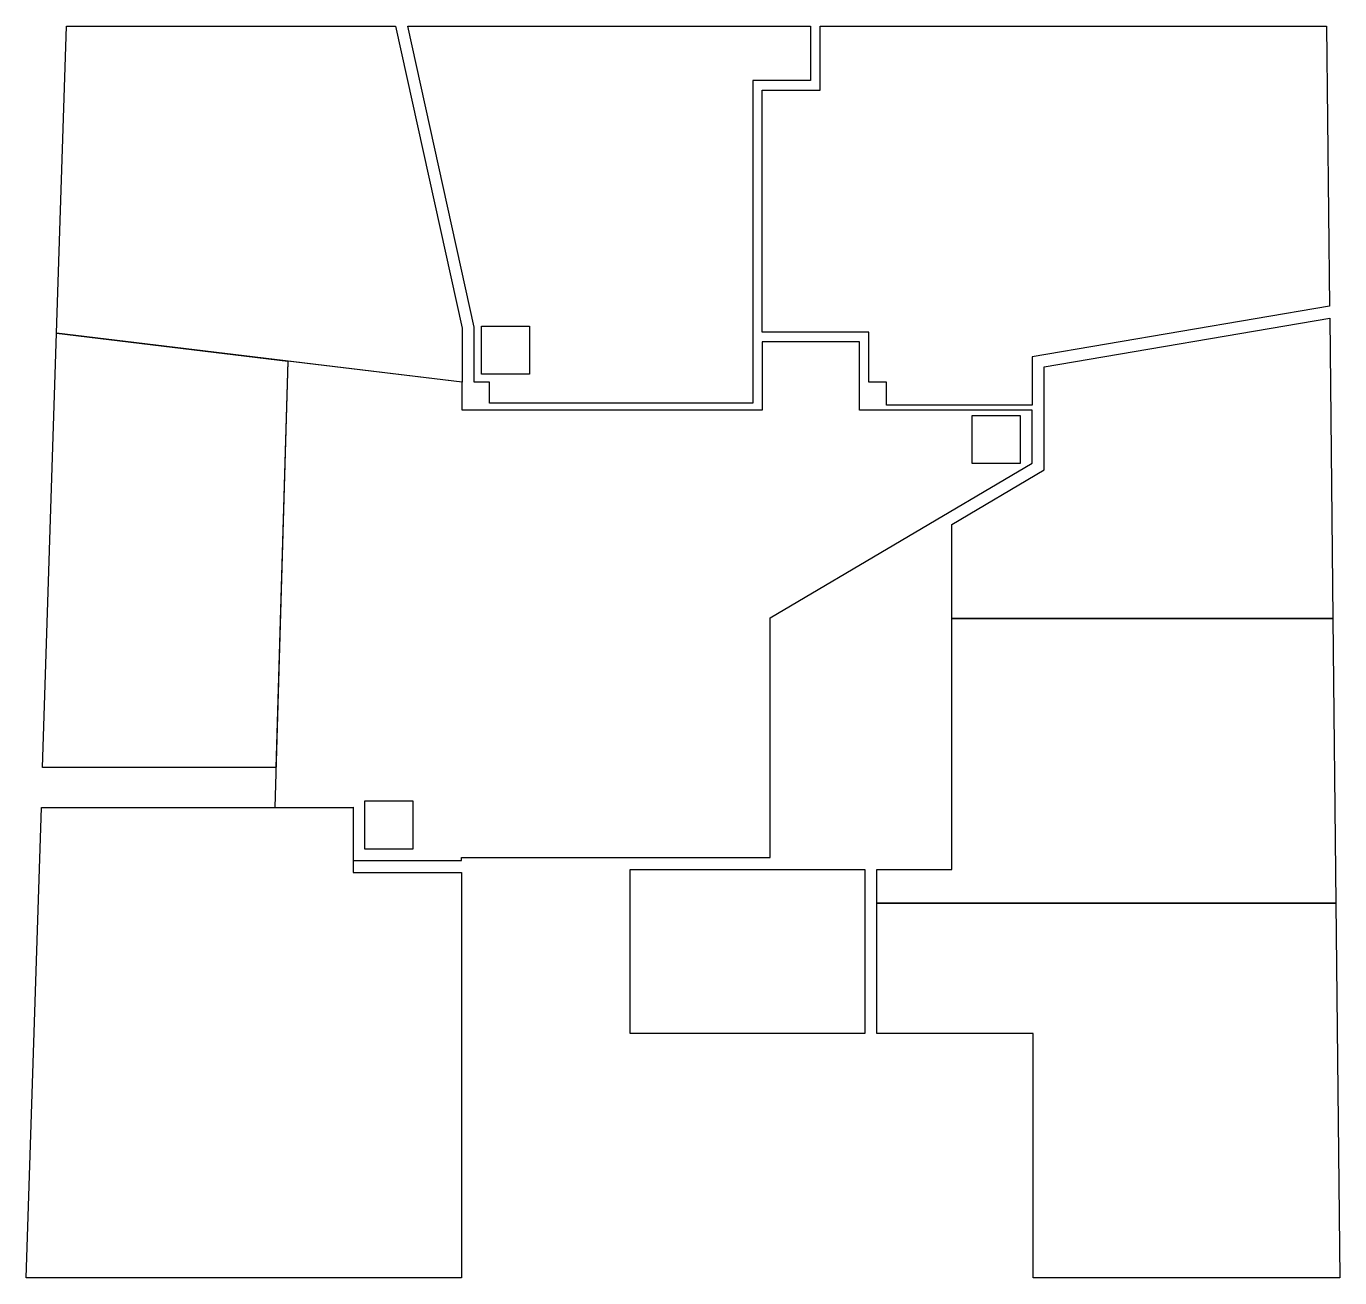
# Model space of a CAD drawing. Header units: metres. Extents: x 24217 to 40638, y 1103 to 16740.
import ezdxf

# ---------------------------------------------------------------- set-up
doc = ezdxf.new("R2010")
doc.units = ezdxf.units.M
doc.layers.add('AREE LEONARDO', color=5, linetype='Continuous')

msp = doc.modelspace()

# ---------------------------------------------------------------- linework, layer by layer
at = {"layer": 'AREE LEONARDO', "color": 5}
for points in [[(24720, 16740), (28834, 16740), (29667, 12967), (29667, 12293), (24597, 12906), (24720, 16740)], [(28986, 16740), (34022, 16740), (34022, 16063), (33299, 16063), (33299, 12029), (30007, 12029), (30007, 12295), (29817, 12295), (29817, 12979), (28986, 16740)], [(34142, 16740), (40474, 16740), (40511, 13243), (36794, 12610), (36794, 12004), (34973, 12004), (34973, 12295), (34753, 12295), (34753, 12918), (33419, 12918), (33419, 15943), (34142, 15943), (34142, 16740)], [(36944, 12484), (40513, 13091), (40551, 9341), (35787, 9341), (35787, 10513), (36944, 11196), (36944, 12484)], [(24597, 12906), (27489, 12557), (27338, 7478), (27338, 7478), (24422, 7478), (24597, 12906)], [(29657, 6353), (33517, 6353), (33517, 9348), (36794, 11281), (36794, 11944), (34633, 11944), (34633, 12798), (33419, 12798), (33419, 11944), (29667, 11944), (29667, 12293), (27489, 12557), (27324, 6980), (28304, 6981), (28304, 6315), (29657, 6315), (29657, 6353)], [(35787, 6203), (35787, 9341), (40551, 9341), (40589, 5784), (34852, 5784), (34852, 6203), (35787, 6203)], [(24217, 1103), (24406, 6978), (28304, 6978), (28304, 6167), (29657, 6167), (29657, 1103), (24217, 1103)], [(31767, 6203), (34702, 6203), (34702, 4153), (31767, 4153), (31767, 6203)], [(36807, 4153), (34852, 4153), (34852, 5784), (40589, 5784), (40638, 1103), (36807, 1103), (36807, 4153)]]:
    msp.add_lwpolyline(points, close=True, dxfattribs=at)
at = {"layer": 'AREE LEONARDO', "color": 1}
for points in [[(29910, 12992), (30510, 12992), (30510, 12392), (29910, 12392)], [(36045, 11875), (36645, 11875), (36645, 11275), (36045, 11275)], [(28451, 7060), (29051, 7060), (29051, 6460), (28451, 6460)]]:
    msp.add_lwpolyline(points, close=True, dxfattribs=at)

doc.saveas('drawing.dxf')
